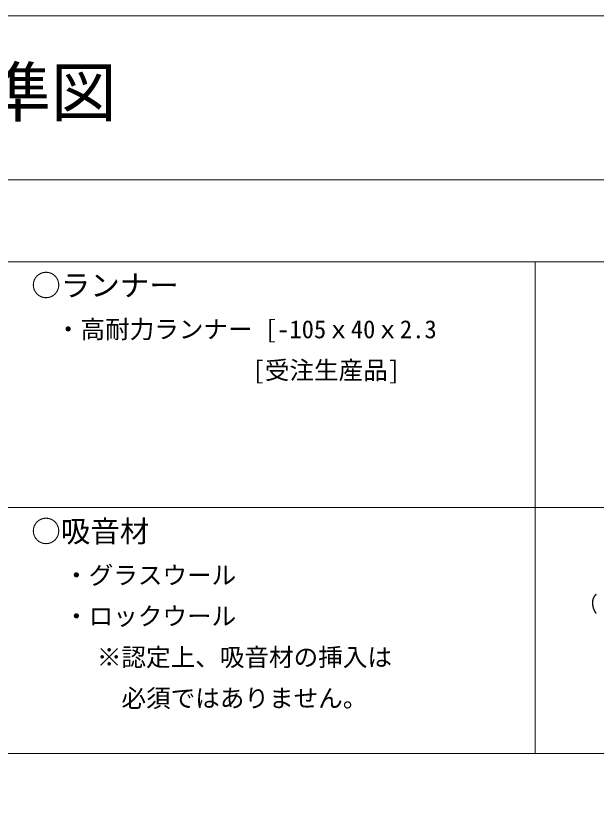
# Model space of a CAD drawing. Units: millimetres on the paper, enlarged 120 times. Extents: x -23400 to 38824, y -71984 to 16500.
# Drawn here: x -15377 to -11129, y 10687 to 16500 of the extents above; entities that cross this region are included whole.
import ezdxf
from ezdxf.enums import TextEntityAlignment as Align

# ---------------------------------------------------------------- set-up
doc = ezdxf.new("R2010")
doc.units = ezdxf.units.MM
doc.header["$LTSCALE"] = 120
doc.layers.add('0-6_文字・矢印', color=7, linetype='Continuous')
doc.layers.add('F-6_文字・矢印', color=7, linetype='Continuous')
doc.layers.add('0-C_ビス・アンカーボルト・強調図形', color=2, linetype='Continuous', lineweight=25)
doc.layers.add('F-3_ランナー', color=4, linetype='Continuous', lineweight=9)
doc.styles.add('ＭＳ ゴシック', font='')
doc.styles.get('ＭＳ ゴシック').set_extended_font_data('MS Gothic')

msp = doc.modelspace()

# ---------------------------------------------------------------- linework, layer by layer
at = {"layer": '0-C_ビス・アンカーボルト・強調図形'}
for centre, radius, start, end in [((-11052.4, 12203.1), 103.7, 175.56671, 177.8101), ((-11055.8, 12203.4), 100.2, 173.27281, 175.56702), ((-11059.2, 12203.8), 96.8, 170.92494, 173.2731), ((-11062.6, 12204.3), 93.4, 168.52007, 170.92522), ((-11065.9, 12205), 90, 166.05537, 168.52031), ((-11069.1, 12205.8), 86.7, 163.52834, 166.05559), ((-11072.2, 12206.7), 83.5, 160.93678, 163.52852), ((-11075.1, 12207.7), 80.4, 158.27895, 160.93692), ((-11077.9, 12208.8), 77.4, 155.55365, 158.27904), ((-11080.4, 12210), 74.6, 152.76028, 155.55367), ((-11082.8, 12211.2), 72, 149.89905, 152.76024), ((-11084.9, 12212.4), 69.5, 146.97089, 149.89891), ((-11086.8, 12213.6), 67.3, 143.97774, 146.97066), ((-11088.4, 12214.8), 65.2, 140.9225, 143.97742), ((-11089.8, 12216), 63.4, 137.80911, 140.92207), ((-11091, 12217), 61.8, 134.64264, 137.80859), ((-11092, 12218), 60.5, 131.42914, 134.64201), ((-11092.7, 12218.8), 59.4, 128.1757, 131.42844), ((-11049, 12203), 107, 177.8098, 180.00568), ((-11045.7, 12203), 110.3, 180.00536, 182.15706), ((-11042.5, 12203.1), 113.6, 182.15674, 184.26764), ((-11039.4, 12203.3), 116.7, 184.26732, 186.34082), ((-11036.5, 12203.7), 119.6, 186.34052, 188.37999), ((-11033.8, 12204.1), 122.3, 188.37967, 190.3885), ((-11031.3, 12204.5), 124.9, 190.3882, 192.36971), ((-11029, 12205), 127.2, 192.3694, 194.32689), ((-11027, 12205.5), 129.2, 194.3266, 196.26335), ((-11025.3, 12206), 131, 196.26305, 198.18228), ((-11023.9, 12206.5), 132.5, 198.18199, 200.08691), ((-11022.8, 12206.9), 133.6, 200.08662, 201.98041), ((-11022, 12207.2), 134.5, 201.9801, 203.86589), ((-11021.6, 12207.4), 135, 203.8656, 205.74652), ((-11021.4, 12207.5), 135.2, 205.74623, 207.6254), ((-11021.5, 12207.4), 135.1, 207.62511, 209.50563), ((-11021.9, 12207.2), 134.6, 209.50534, 211.39035), ((-11022.6, 12206.8), 133.8, 211.39006, 213.28267), ((-11023.6, 12206.1), 132.6, 213.28236, 215.18573), ((-11024.8, 12205.3), 131.2, 215.18544, 217.10271)]:
    msp.add_arc(centre, radius, start, end, dxfattribs=at)
at = {"layer": 'F-3_ランナー', "color": 3, "lineweight": 18}
for p, q in [((-23400, 16500), (23400, 16500)), ((-23400, 15300), (23400, 15300)), ((-22914.5, 14700.8), (-234.5, 14700.8)), ((-11574.5, 14700.8), (-11574.5, 11100.8)), ((-22914.5, 12900.8), (-234.5, 12900.8)), ((-22914.5, 11100.8), (-234.5, 11100.8))]:
    msp.add_line(p, q, dxfattribs=at)
msp.add_lwpolyline([(-23400, 16500), (23400, 16500), (23400, -16500)], dxfattribs=at)

# ---------------------------------------------------------------- texts
at = {"layer": '0-6_文字・矢印', "style": 'ＭＳ ゴシック'}
for s, height, p in [('○ランナー', 158.4, (-15264.5, 14400.8)), ('・高耐力ランナー [-105ｘ40ｘ2.3', 132, (-15084.5, 14100.8)), ('[受注生産品]', 132, (-13644.5, 13800.8)), ('○吸音材', 158.4, (-15264.5, 12600.8)), ('・グラスウール', 132, (-15024.5, 12300.8)), ('・ロックウール', 132, (-15024.5, 12000.8)), ('※認定上、吸音材の挿入は', 132, (-14784.5, 11700.8)), ('\u3000必須ではありません。', 132, (-14784.5, 11400.8))]:
    msp.add_text(s, height=height, dxfattribs=at).set_placement(p, align=Align.BOTTOM_LEFT)
at = {"layer": 'F-6_文字・矢印', "style": 'ＭＳ ゴシック'}
msp.add_text('ソリーダ耐火２５\u3000標準図', height=351.9, dxfattribs=at).set_placement((-20400, 15660), align=Align.BOTTOM_LEFT)

doc.saveas('drawing.dxf')
